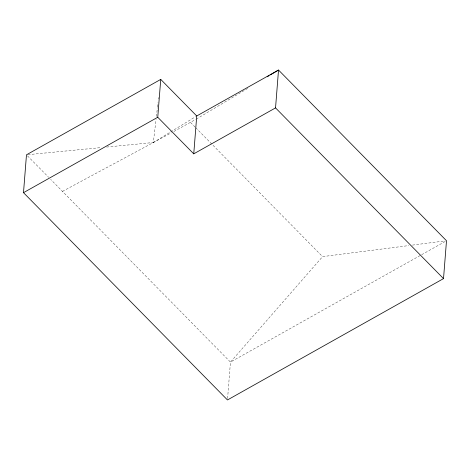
<?xml version="1.0" encoding="UTF-8"?>
<svg xmlns="http://www.w3.org/2000/svg" width="470" height="470" viewBox="0 0 470 470"><rect width="100%" height="100%" fill="white"/><g stroke="black" fill="none" stroke-linecap="round" stroke-linejoin="round"><path stroke-width="0.35" stroke-dasharray="2.35 1.76" d="M227.586 398.507L230.453 362.1L322.567 256.632L408.812 245.575M106.672 147.051L153.326 142.533L156.052 119.315M156.393 116.413L157.415 107.701M157.503 106.978L158.014 102.625M158.437 98.994L158.607 97.543M153.326 142.533L170.07 132.293M170.686 131.911L195.491 116.736M173.882 131.483L195.608 119.503M196.237 119.127L248.371 88.025M445.219 241.463L230.453 362.1L50.648 179.37M62.475 191.39L171.315 132.863M412.437 245.111L445.049 240.934M27.936 154.671L101.567 147.545M190.585 122.5L195.203 127.2M195.72 127.723L322.567 256.632M27.507 155.858L48.592 177.284"/><path stroke-width="0.7" d="M270.356 74.912L278.522 70.036L446.5 240.746L443.521 278.61L227.474 399.964L23.5 192.671L26.479 154.812L160.74 79.401L196.736 115.978L193.752 153.843L275.543 107.9L278.522 70.036L196.736 115.978M193.752 153.843L157.755 117.259L160.74 79.401M267.219 76.78L269.099 75.658M23.5 192.671L157.755 117.259M275.543 107.9L443.521 278.61"/></g></svg>
